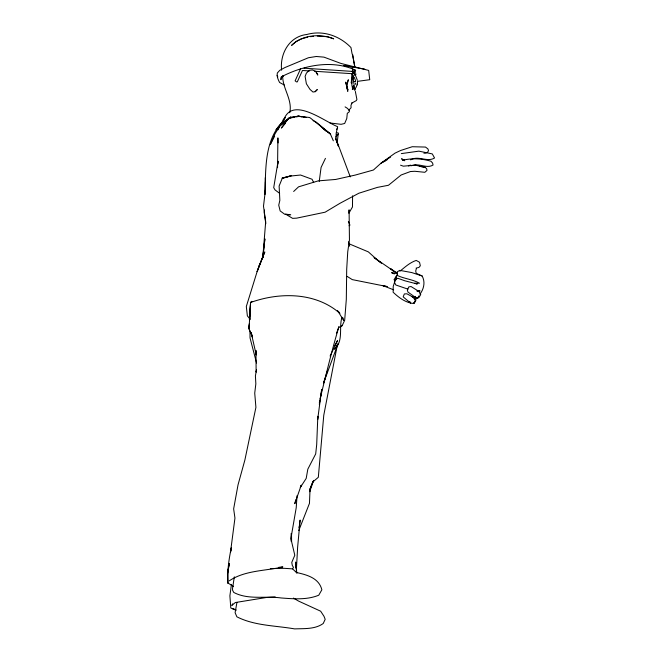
<?xml version="1.0" encoding="UTF-8"?>
<svg xmlns="http://www.w3.org/2000/svg" width="662" height="662" viewBox="0 0 662 662"><rect width="100%" height="100%" fill="white"/><g stroke="black" fill="none" stroke-linecap="round" stroke-linejoin="round"><path stroke-width="0.99" d="M265.363 181.769L264.949 194.322C265.934 168.909 263.948 139.632 283.874 120.517L275.988 129.644M350.281 176.903L336.064 139.094L336.147 133.484L337.637 126.682C324.421 121.502 292.943 96.354 283.99 119.201M249.226 323.85L249.028 329.006L252.545 337.181L251.171 332.589L256.244 354.998L255.946 350.446L256.136 372.11L256.467 370.248M249.384 319.729L250.559 302.799L251.941 301.467M354.94 70.073L354.749 74.392L354.989 70.95M357.397 83.594L357.521 81.956M277.924 164.085L278.065 161.271L273.712 187.652L274.987 189.87L279.67 193.378M353.367 88.584L353.442 85.613L352.747 89.42L351.836 84.868L352.565 73.788M291.156 533.498L291.247 541.516M296.262 571.877L297.627 547.251L300.134 520.034L299.514 523.998M249.268 324.976L249.028 329.006L250.559 302.799L250.029 311.868M249.557 319.936L249.913 313.887M281.59 70.189C279.778 53.746 289.244 36.427 306.796 34.498C322.866 29.956 339.573 35.748 350.959 47.548L352.159 54.193M289.774 112.714C292.596 99.614 282.74 88.898 282.666 76.312M297.048 495.681L296.212 507.779L290.891 538.603L294.797 555.253L291.776 562.41L292.281 565.431L293.465 567.334L292.563 568.857L284.304 568.319L270.336 568.633M262.773 257.75L265.685 221.72L263.493 206.18L265.503 189.564L265.272 177.747M346.797 83.478L346.574 86.308L347.972 90.032L345.688 82.113L347.773 91.348L346.689 86.168L348.377 79.763L347.186 82.551M231.427 584.397L229.888 595.833L230.798 608.022L236.02 610.091M351.257 82.833L351.754 82.866L351.257 82.833L352.052 73.672M354.857 90.529L355.047 88.12M284.304 85.026L279.604 82.485C278.106 79.572 276.575 76.329 277.345 72.977L279.753 70.329L284.958 67.532L308.393 57.751L316.279 56.485L323.941 57.131L340.971 63.444L368.684 70.42L369.727 79.705L357.356 81.368M264.502 209.995L264.221 212.634L265.793 223.723M262.831 257.783L264.891 238.883L262.831 256.864L257.113 271.635L246.314 306.523L247.365 315.857L250.037 319.117M321.848 389.504L319.316 404.358M321.608 389.554L317.669 419.584L317.826 416.29L316.693 444.632L315.691 453.909L307.822 469.176L306.2 478.394L300.291 487.522L301.243 485.155L294.805 503.674L295.74 499.851M319.233 181.487L321.078 167.436L325.439 158.367M281.309 76.784L280.903 79.713L281.482 76.924M352.383 89.387L352.879 89.42L352.383 89.387L352.714 86.772M337.165 142.578L338.348 133.037L336.362 132.565M298.901 527.953L299.207 525.976M236.922 602.528L235.109 612.706L236.872 616.81C254.663 625.855 275.309 625.507 294.631 628.9C304.164 628.486 315.087 629.421 323.23 623.496L325.183 619.309L323.958 616.231L320.648 611.2L298.628 601.113L293.415 598.084M256.492 369.851L255.408 375.9L255.846 383.861L254.729 393.129L255.913 407.387L244.866 460.073L238.03 484.857L233.645 508.871L234.952 518.073L230.442 552.613L231.352 548.666M341.989 317.214C338.596 327.789 343.884 340.781 334.476 349.213L337.968 344L323.47 383.215L327.599 370.43M319.341 402.736L319.721 400.709M320.102 398.681C326.118 374.609 331.786 350.463 338.952 326.647L336.453 333.4M234.323 576.834L232.544 588.468L232.569 590.156L233.719 592.416C248.358 600.202 265.404 595.684 281.118 597.968C293.638 598.878 306.854 600.111 318.761 595.204L321.864 589.776C318.927 577.909 306.829 574.815 296.328 572.464L292.563 568.857M355.693 83.056L355.444 84.322M355.908 87.698L357.19 84.637M337.512 344L323.776 415.256L318.323 477.285L312.654 482.135L310.039 488.879L309.7 491.709L313.614 480.43L310.039 488.879L309.468 503.335L298.761 530.576M357.132 84.918L357.455 83.313M395.768 280.051L396.844 275.169L393.998 279.786M231.336 547.639C228.845 559.183 227.281 571.132 227.778 582.941L233.52 586.416M396.844 275.169L393.22 286.423L393.137 292.232C398.838 297.643 405.914 302.997 414.04 303.527L415.802 300.614L413.46 297.362L412.029 296.601L415.231 297.743L417.979 297.693L416.05 298.653L415.513 300.763L413.535 303.419L415.587 300.68L414.9 298.918M416.324 268.755L415.695 271.064L416.257 273.323L422.116 275.98C425.492 282.053 423.887 288.847 419.989 294.193M281.524 123.604L283.245 119.607L285.223 117.513L284.362 119.218M352.201 102.569L350.968 105.308L351.083 107.707L348.8 110.256M300.515 68.906L295.12 80.847L296.568 81.922L297.296 81.898L302.451 70.478L309.601 70.942M339.714 327.177L342.18 325.621L344.679 320.309L346.309 299.414L346.706 269.177L347.74 251.759L349.445 240.008L349.089 209.837L348.849 213.247L352.474 206.966L352.589 195.811M330.09 356.048L337.57 340.483L334.666 345.696M274.614 136.231L270.319 144.44L274.953 133.947L281.3 123.463L288.64 118.448M277.957 129.851L281.3 123.463L285.041 121.841M232.668 603.827L231.799 605.44L235.333 602.536L266.306 597.505L275.218 596.925M415.115 296.353L416.266 297.991L407.949 292.066L407.362 290.171L408.785 286.903L411.036 286.53L418.897 291.421L420.742 294.549L418.864 297.635L415.231 297.743L417.747 298.065L418.963 295.881M336.577 129.595L337.595 127.915M399.914 271.238C404.772 267.258 410.101 262.4 416.224 260.423L419.526 262.251L420.329 265.776L418.914 267.456L416.117 268.093M415.099 301.293L415.587 300.68M285.322 123.389L281.342 128.056L288.682 118.258L290.626 117.174L299.406 116.313L306.001 117.455M335.675 137.1L338.299 134.204L336.379 135.114M354.625 75.476L356.106 74.078M281.276 77.744L283.535 75.609L282.36 76.304C304.437 65.116 332.564 59.53 355.676 70.246M293.647 191.475L298.545 186.85L318.19 180.883L335.692 179.452L355.246 175.074L373.418 170.018L381.155 163.059L390.613 157.043M251.833 301.326L250.368 302.567C279.414 292.016 315.575 292.05 339.879 313.366L338.779 311.827M349.081 225.759L349.941 225.105L348.361 221.538M385.723 160.8L381.155 163.059L395.048 153.129L400.609 150.497L412.244 146.724L425.492 147.063L427.859 148.859L428.521 150.464L427.76 152.128L425.633 153.162L423.903 153.195M315.162 91.695L317.197 89.66L315.162 91.695L312.985 92.043L310.006 89.411L306.382 83.768L305.116 76.42L306.357 73.176L309.228 70.346L312.472 69.973L315.989 71.513L317.818 75.054L315.94 71.835M229.259 580.847C244.923 570.272 264.999 571.033 282.864 566.945L278.76 567.334M341.319 326.159L342.18 325.621M408.653 166.054L410.316 165.028M351.464 103.289L356.33 100.591L356.909 99.449L355.345 91.406M385.648 160.27L387.518 159.633M410.647 159.865C418.152 155.189 427.47 162.579 434.553 157.978L432.303 153.915L418.856 151.143L401.321 153.609M307.673 37.122L301.5 38.835L296.071 41.507L291.603 45.372C302.311 34.829 320.185 33.357 333.689 38.835L327.533 36.716L317.263 36.071M410.87 165.814L412.732 165.368M294.532 117.199L288.682 118.258L297.743 116.156L299.406 116.313L296.485 116.843M310.536 36.7L313.407 36.278M417.085 291.561L418.897 291.421L417.631 291.437M353.508 81.55L355.428 81.55M413.667 165.136C420.13 163.622 427.106 168.752 433.056 165.02L432.592 163.051L430.929 161.214C421.429 158.516 412.269 157.986 402.562 160.245L404.275 160.221L401.528 158.781L404.722 160.758M417.184 290.8L420.08 290.974L417.333 290.527M303.99 68.186L352.101 71.388M314.698 71.273L351.456 73.656M351.977 74.698L352.482 74.732L354.915 89.635L354.443 89.61M290.742 214.869L284.759 214.281L280.158 210.921L278.743 205.187L279.844 200.338L279.124 186.005L282.178 178.483L291.379 175.653L282.037 178.119L291.139 175.984L300.556 175.025L312.059 179.261L313.689 182.538M330.024 122.991L341.096 124.315L344.662 123.48L346.772 118.515L347.293 113.318L349.114 111.919L349.561 110.786L347.5 108.394L345.092 106.88M286.332 214.198L289.857 214.736M397.457 273.596L391.565 272.694L394.378 273.936M301.731 116.81L297.743 116.156L309.576 117.505L310.718 118.275L330.371 133.972L333.325 140.783M303.726 117.133L305.728 117.455M425.12 167.337L419.782 166.344L425.153 167.246L426.725 168.884L426.982 170.44L424.847 172.302L414.817 171.276L410.473 171.532L401.122 175L388.478 185.269L377.39 187.387L358.87 193.221L340.045 203.259L325.116 212.196L296.717 218.137L292.612 218.361L285.454 214.066M352.937 67.085L343.743 65.53L364.754 69.146M387.08 286.572L352.283 279.621L347.194 276.435M387.055 286.547L383.091 285.694L393.625 289.815M417.747 298.065L412.029 296.601L416.05 298.653M420.056 166.402L415.529 165.07L403.323 166.17L400.543 165.186M422.116 275.98L411.723 272.554L399.757 270.369L397.15 271.867L397.481 275.549C404.573 278.801 412.6 279.372 419.518 283.212L414.784 283.245L417.25 284.015L404.846 280.796L397.796 278.247L395.272 279.654L394.428 282.277L395.876 285.016L407.933 289.128M348.568 243.583L368.353 251.883L378.846 261.275L381.486 263.112L374.055 257.576L396.099 272.752M413.46 297.362L406.931 293.804L404.358 293.928L403.175 296.874L410.713 303.213L409.77 301.475M235.986 610.041L232.37 608.469L235.639 610.025M313.068 120.6L316.287 122.164L330.371 133.972L321.318 127.096M397.192 273.1L390.398 268.549L394.122 271.768M323.006 128.469L325.961 131.101M352.01 71.297L353.574 72.919M414.04 298.62L415.074 299.994M337.537 310.511L343.661 320.499L343.007 317.892M355.593 75.642L357.372 80.292M354.269 77.28L355.684 81.029M277.097 75.443L277.825 76.982M348.444 241.746L349.735 246.281M256.566 363.033L250.029 337.901L249.971 330.777M352.399 68.178L353.119 73.11L352.341 68.153M354.84 67.416L352.54 54.367L354.981 67.524M355.022 88.443L354.567 88.501M352.341 68.087L353.26 73.614M296.841 573.284L295.657 562.03L295.666 568.062M249.897 311.463L249.781 309.419L249.872 319.589M353.202 75.013L353.359 78.819M278.081 142.909L277.899 137.878L277.56 167.685M291.528 534.399L291.586 541.417M227.629 572.225L227.447 574.161L229.358 563.544L227.629 572.225L227.778 582.941L227.629 572.225M259.099 265.785L257.113 271.635L264.808 251.908L259.099 265.785M290.626 117.174L280.845 125.11L290.626 117.174M338.489 146.302L335.808 138.97L338.489 146.302"/></g></svg>
